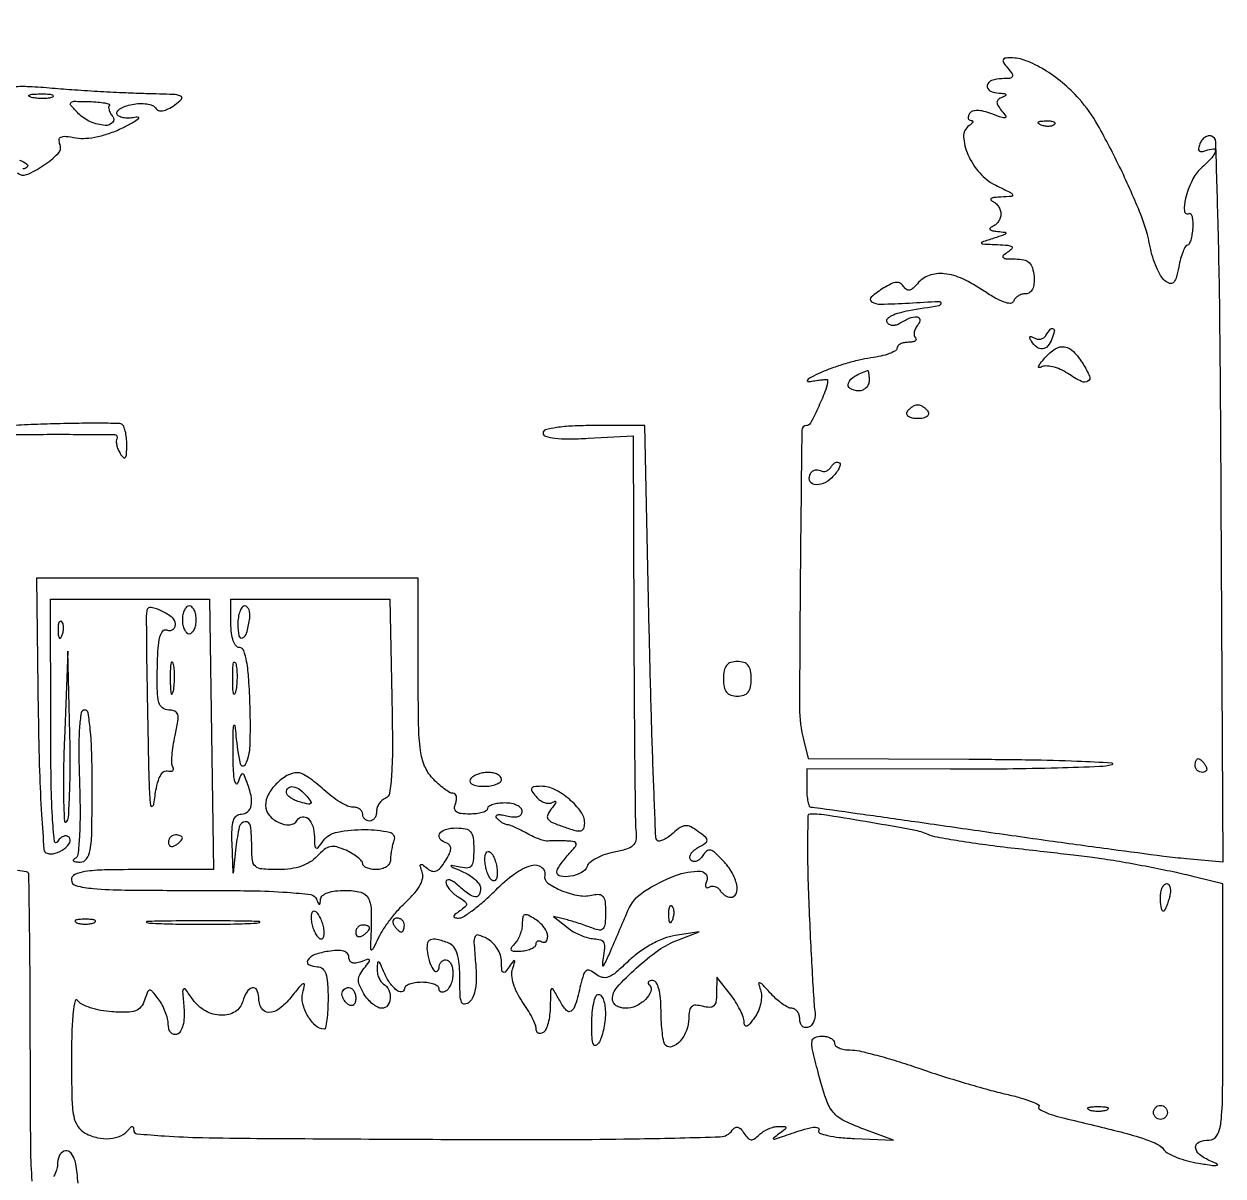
# Model space of a CAD drawing. Extents: x 0 to 448, y 25 to 639.
# Drawn here: x 275.2 to 448, y 472.8 to 638.9 of the extents above; entities that cross this region are included whole.
import ezdxf

# ---------------------------------------------------------------- set-up
doc = ezdxf.new("R2010")
doc.units = 0

msp = doc.modelspace()

# ---------------------------------------------------------------- linework, layer by layer
for points in [[(266.998996, 630.01595, 0.000137), (206.552977, 630.006708, 0.000161)], [(274.240403, 617.426264, 0.304165), (275.538455, 617.170086, 0.048055), (277.950749, 618.462145, 0.047932), (280.077555, 620.194568, 0.297828), (280.360098, 621.503984, -0.097082), (280.23857, 622.200054, -0.29441), (280.495167, 622.580526, -0.127737), (281.195687, 622.686906, -0.018289), (282.644508, 622.482788, 0.061444), (284.093351, 622.404756, 0.036465), (285.807846, 622.649557, 0.033379), (287.652869, 623.183012, 0.029097), (289.5, 623.977867, 0.009409), (290.91942, 624.722908, 0.043609), (291.688784, 625.237305, 0.551214), (291.668527, 625.415399, 0.174435), (291.334157, 625.450501, -0.043519), (290.463143, 625.315456, -0.052525), (289.636358, 625.346987, -0.06115), (288.970603, 625.527818, -0.158778), (288.595812, 625.844973, -0.284224), (288.595917, 626.238909, -0.107008), (288.995122, 626.652818, -0.065356), (289.751202, 627.02718, -0.035099), (290.759107, 627.294282, -0.03834), (291.853546, 627.417642, -0.046999), (292.880356, 627.357679, -0.053995), (293.70026, 627.139439, -0.163738), (294.138624, 626.775702, 0.167747), (294.559828, 626.431718, 0.12844), (295.155689, 626.373772, 0.080721), (295.936873, 626.63233, 0.032583), (296.899614, 627.217134, 0.054318), (297.858511, 628.057376, 0.527109), (297.756571, 628.49776, 0.084333), (296.670124, 628.723491, 0.003631), (292.758442, 628.83824, -0.005701), (289.842174, 628.935872, -0.002971), (286.20873, 629.120642, -0.002953), (282.481411, 629.354488, -0.004506), (279.25, 629.605664, 0.008851), (275.919482, 629.83544, 0.029612), (273.731155, 629.817875, 0.045965)], [(274.50432, 619.251175, -0.093631), (275.600051, 618.696846, -0.456982), (275.625936, 618.25435, -0.195417), (275, 618, 0.041618)], [(265.131676, 579.373957, -0.00005), (248.898007, 579.27537, -0.000577)], [(271.01529, 579.67034, -0.003667), (279.567329, 579.738426, -0.00269), (288.242026, 579.697198, -0.583983), (288.566682, 579.107893, 0.143218), (288.464091, 578.735867, 0.051403), (288.529533, 578.184528, 0.045788), (288.731253, 577.559901, 0.040063), (289.05067, 576.952254, 0.051011), (289.496107, 576.385351, 0.460926), (289.772654, 576.402221, 0.148869), (289.944723, 576.87288, 0.01231), (289.984687, 578.190983, 0.0261), (289.935688, 579.244042, 0.035386), (289.775189, 580.182263, 0.038207), (289.539356, 580.902232, 0.199341), (289.25, 581.190983, 0.094754), (288.681176, 581.307406, 0.002202), (285.929688, 581.330893, 0.004813), (282.694738, 581.31312, 0.003236), (279, 581.233333, 0.00588), (275.251997, 581.083998, 0.007821), (271.85, 580.854954, 0.00577)], [(276.370947, 472.0793, -0.021299), (276.143732, 476.745768, -0.000997), (276.079519, 492.532114, 0.001043), (276.041548, 501.663452, 0.001713), (275.966834, 509.390689, 0.00016), (275.874132, 516.301641, 0.208609), (275.765118, 516.542478, 0.140283), (275.538494, 516.653541, 0.00277), (274.256003, 516.875528, 0.00639)], [(282.95556, 471.788245, 0.014376), (282.822344, 473.269468, 0.014503), (282.62862, 474.573783, 0.047525), (282.395215, 475.412469, 0.133895), (281.749635, 476.293053, 0.274658), (280.931576, 476.404898, 0.202916), (280.242215, 475.694232, 0.092711), (280, 474.39917, -0.092053), (279.867662, 473.686451, -0.032705), (279.431418, 472.741643, -0.031135)]]:
    msp.add_lwpolyline(points, format="xyb")
for points in [[(417, 632.5, -0.027702), (417.605635, 631.682027, -0.285199), (417.61621, 631.280049, -0.243483), (417.250092, 631.04858, -0.02153), (416.122445, 631, 0.087365), (414.663578, 630.743132, 0.267348), (414.040589, 630.003113, 0.337194), (414.42402, 629.254172, 0.100865), (415.75, 628.921053, -0.01769), (416.464379, 628.86345, -0.202836), (416.704516, 628.727205, -0.449589), (416.670723, 628.552012, -0.038431), (416.208262, 628.323807, 0.068326), (415.632744, 627.995802, 0.219583), (415.432551, 627.615028, 0.155723), (415.563445, 627.117444, 0.031643), (416.107143, 626.370901, -0.022964), (416.686044, 625.604322, -0.505187), (416.607053, 625.37719, -0.160845), (416.175078, 625.385152, -0.006483), (414.684282, 625.929936, 0.029043), (413.534282, 626.2923, 0.059383), (412.5976, 626.413383, 0.084939), (411.902477, 626.301531, 0.17377), (411.476385, 625.961789, 0.062838), (411.307805, 625.592323, 0.130419), (411.294225, 625.278028, 0.187116), (411.432796, 625.069334, 0.150053), (411.690983, 624.984687, -0.158191), (411.898211, 624.913079, -0.330297), (411.943844, 624.758058, -0.123536), (411.781354, 624.519311, -0.032979), (411.415719, 624.234687, 0.262519), (410.620667, 622.637309, 0.092261), (411.240395, 620.056056, 0.07625), (412.944935, 617.407442, 0.097498), (415.245685, 615.649763, -0.003175), (417.379067, 614.581217, -0.17263), (417.684796, 614.258398, -0.516431), (417.55349, 614.037893, -0.009908), (416, 613.943823, 0.019465), (415.110279, 613.872861, 0.083435), (414.601562, 613.723821, 0.416129), (414.536918, 613.535492, 0.18436), (414.75, 613.337719, -0.08298), (415.227887, 613.045311, -0.064791), (415.632812, 612.58983, -0.064977), (415.906662, 612.047415, -0.084643), (416, 611.5, -0.084643), (415.906662, 610.952585, -0.064977), (415.632812, 610.41017, -0.064791), (415.227887, 609.954689, -0.08298), (414.75, 609.662281, 0.103067), (414.439397, 609.454792, 0.425318), (414.445025, 609.252618, 0.137696), (414.790183, 609.079448, 0.025572), (415.5, 608.979267, -0.010884), (416.5989, 608.856959, -0.517521), (416.687354, 608.688312, -0.194899), (416.443881, 608.47745, -0.004709), (415, 608, 0.002456), (413.283454, 607.440955, 0.467992), (413.223765, 607.289587, 0.262314), (413.413536, 607.171163, 0.001632), (415.5, 607.084367, -0.011414), (417.012304, 606.99179, -0.136328), (417.556222, 606.790186, -0.455642), (417.584001, 606.481627, -0.058009), (417, 606, 0.033358), (416.328039, 605.499251, 0.44432), (416.320506, 605.224781, 0.179706), (416.720692, 605.052568, 0.011179), (418.031892, 605.015313, -0.048579), (419.295917, 604.884489, -0.136507), (420.081068, 604.484126, -0.137573), (420.54308, 603.738083, -0.049659), (420.770691, 602.5, -0.04245), (420.768287, 601.443616, -0.090225), (420.553293, 600.657889, -0.130713), (420.143176, 600.177846, -0.152117), (419.572132, 600, 0.073369), (419.007114, 599.916642, 0.066848), (418.470464, 599.672827, 0.070378), (418.042454, 599.311975, 0.102368), (417.795407, 598.88622, -0.337485), (417.383272, 598.605423, -0.072231), (416.477534, 598.786288, -0.044624), (415.185115, 599.379792, -0.01914), (413.572526, 600.38622, 0.039837), (410.49651, 602.13357, 0.081799), (407.836154, 602.880551, 0.11276), (405.651493, 602.630255, 0.13568), (403.960716, 601.452666, -0.036869), (403.327688, 600.795153, -0.132866), (402.81262, 600.535792, -0.204384), (402.370652, 600.625806, -0.103641), (401.97229, 601.044836, 0.120678), (401.517527, 601.492049, 0.152364), (400.946529, 601.628417, 0.094546), (400.18734, 601.429299, 0.028312), (399.134019, 600.851623, 0.0359), (397.31334, 599.524095, 0.512944), (397.367133, 598.843609, 0.142805), (398.658772, 598.499563, 0.008441), (402.75, 598.664333, -0.002259), (407.065121, 598.891588, -0.435648), (407.347255, 598.616029, -0.357058), (407.054586, 598.27582, -0.002153), (402.72221, 597.531367, 0.026097), (401.315719, 597.219728, 0.04888), (400.229482, 596.801021, 0.075955), (399.593283, 596.349503, 0.352482), (399.541308, 595.933162, 0.122101), (399.859856, 595.621656, 0.101318), (400.309751, 595.467919, 0.091781), (400.822951, 595.496546, 0.080147), (401.319098, 595.705568, -0.040658), (402.786795, 596.464834, -0.111123), (403.930508, 596.666811, -0.390233), (404.306185, 596.28716, -0.184229), (404.064483, 595.577698, 0.054089), (403.712762, 595.046265, 0.069255), (403.518232, 594.493326, 0.084614), (403.50299, 594.004533, 0.163367), (403.675343, 593.657991, -0.207794), (403.772948, 593.410492, -0.244364), (403.650465, 593.193285, -0.107049), (403.262653, 593.045215, -0.037878), (402.666667, 593, 0.050127), (402.028903, 592.935901, 0.070106), (401.489583, 592.744928, 0.090247), (401.12676, 592.463158, 0.184677), (401, 592.131669, -0.276371), (400.779916, 591.763913, -0.034777), (399.898438, 591.367401, -0.032877), (398.686923, 591.009225, -0.021375), (397.25, 590.749262, 0.023794), (395.560599, 590.435177, 0.013977), (393.573438, 589.907939, 0.013963), (391.611916, 589.268296, 0.023068), (390, 588.607079, 0.009917), (388.673991, 587.957963, 0.073777), (388.105179, 587.549859, 0.638157), (388.16721, 587.371587, 0.070904), (388.75, 587.395867, -0.01038), (389.612838, 587.537281, -0.017706), (390.339063, 587.614758, -0.012232), (390.912317, 587.641383, -0.420657), (391, 587.555604, -0.091545), (390.747957, 586.190536, -0.016024), (389.732336, 583.769539, -0.009884), (388.565445, 581.347834, -0.282691), (387.999391, 581, 0.410797), (387.2953, 580.304084, 0.00057), (387.07782, 559.668481, 0.002086), (386.977123, 540.405531, 0.061819), (387.57237, 535.567678), (388.216816, 533), (411.358408, 532.914047, -0.002905), (420.066853, 532.831112, -0.005764), (426.967782, 532.645701, -0.004947), (431.969142, 532.404024, -0.845653), (432, 532.121228, -0.05912), (430.23986, 531.84178, -0.002698), (424.139459, 531.634582, -0.004469), (416.88187, 531.492198, -0.003185), (408.75135, 531.457181), (388.002701, 531.5), (388.00135, 528.75, 0.021101), (388.045332, 527.695987, 0.033976), (388.181225, 526.807812, 0.037387), (388.37656, 526.163801, 0.309765), (388.615586, 526, -0.03478), (389.103014, 525.966054, -0.000083), (396.139827, 524.97995, -0.000541), (404.069002, 523.858718, -0.000336), (413.365586, 522.52749, 0.001105), (422.992017, 521.164118, 0.001371), (431.955313, 519.939895, 0.001117), (439.487564, 518.949278, 0.01032), (442.758884, 518.594947), (448.017769, 518.134915), (447.758884, 570.234258, 0.00114), (447.580143, 594.891037, 0.004218), (447.300599, 610.450092, 0.00132), (446.967655, 621.911354, 0.314128), (446.373207, 622.709065, 0.131138), (445.89945, 622.737931, 0.095584), (445.409303, 622.536156, 0.083997), (444.977455, 622.134887, 0.072144), (444.674135, 621.593192, 0.047489), (444.495772, 620.952461, 0.236711), (444.598757, 620.60516, 0.249332), (444.932283, 620.491306, 0.051713), (445.550928, 620.657916, -0.077069), (446.622591, 620.889218, -0.514473), (446.910889, 620.532135, -0.121352), (446.394362, 619.614365, -0.016658), (444.827054, 618.053503, 0.093898), (443.548675, 616.313096, 0.047026), (442.603221, 613.741357, 0.086422), (442.445219, 611.906449, 0.558654), (443.114158, 611.570553, -0.386482), (443.358013, 611.525165, -0.100191), (443.547537, 611.132279, -0.052241), (443.651528, 610.421904, -0.024654), (443.643801, 609.494089, -0.023559), (443.543387, 608.538862, -0.036827), (443.358648, 607.733429, -0.041822), (443.12606, 607.155609, -0.283063), (442.875, 607.000706, 0.2777), (442.597264, 606.833134, 0.02641), (442.250129, 606.082882, 0.027742), (441.910068, 605.07391, 0.018056), (441.625438, 603.877192, -0.017446), (441.242694, 602.259196, -0.133862), (440.849702, 601.593537, -0.290671), (440.338041, 601.486838, -0.083332), (439.605045, 601.91282, -0.089542), (439.020521, 602.607546, -0.028694), (438.415174, 603.818729, -0.027586), (437.883215, 605.271719, -0.027595), (437.514523, 606.774279, 0.049427), (436.151578, 611.43984, 0.016302), (433.264173, 617.982805, 0.016112), (429.975302, 624.293728, 0.053629), (427.263098, 628.09449, 0.036767), (424.86673, 630.419795, 0.039053), (422.201159, 632.317876, 0.042532), (419.600408, 633.592531, 0.092939), (417.427215, 634, 0.033398), (416.583147, 633.943556, 0.298355), (416.31545, 633.711858, 0.225017), (416.38205, 633.312381, 0.021219)], [(279.269032, 628.344063, -0.06278), (278.671085, 628.185595, -0.030339), (277.880008, 628.127736, -0.029507), (277.036634, 628.167106, -0.037336), (276.269032, 628.307009, -0.087174), (275.883358, 628.48334, -0.597527), (275.900903, 628.643467, -0.080377), (276.431793, 628.764444, -0.012823), (277.5, 628.805051, -0.014395), (278.580113, 628.787295, -0.052471), (279.257153, 628.684921, -0.333666), (279.386009, 628.52287, -0.31318)], [(287.478023, 627.14469, 0.19859), (287.370427, 626.885385, 0.07353), (287.4289, 626.486509, 0.058282), (287.631615, 626.018548, 0.041901), (287.957696, 625.550973, -0.380591), (287.926973, 624.663459, -0.226534), (286.86765, 624.260708, -0.081961), (284.75809, 624.78991, -0.094292), (283.044069, 625.955931, -0.013007), (281.913974, 627.146403, -0.379924), (281.911183, 627.533304, -0.217399), (282.362803, 627.736998, -0.005978), (284.571212, 627.700816, -0.013233), (285.831768, 627.631666, -0.026949), (286.814174, 627.498079, -0.038285), (287.436533, 627.328803, -0.550887)], [(423.729167, 624.395833, -0.126455), (423.402231, 624.202593, -0.060344), (422.916927, 624.123424, -0.05415), (422.359369, 624.160852, -0.051402), (421.8125, 624.316886, -0.054073), (421.395823, 624.538436, -0.470617), (421.37858, 624.720685, -0.168741), (421.670344, 624.862007, -0.018894), (422.416667, 624.921053, -0.028489), (423.112848, 624.910055, -0.077125), (423.592839, 624.799335, -0.208169), (423.77538, 624.614691, -0.296942)], [(423.361626, 593.5, -0.081757), (422.760952, 592.473774, -0.192782), (421.995045, 592.058141, -0.199073), (421.172482, 592.291737, -0.087098), (420.404508, 593.154508, -0.029587), (420.165026, 593.598755, -0.279645), (420.187815, 593.804896, -0.343373), (420.367361, 593.851473, -0.036486), (420.776393, 593.638197, 0.092519), (421.238531, 593.459449, 0.096172), (421.727473, 593.462971, 0.09932), (422.167152, 593.647286, 0.105964), (422.489919, 593.983688, -0.032568), (423.127318, 594.879002, -0.363209), (423.526633, 594.955885, -0.338467), (423.696238, 594.567245, -0.031303)], [(427.8408, 589.883311, -0.036449), (428.774036, 588.114044, -0.372441), (428.547286, 587.382413, -0.264089), (427.62332, 587.344676, -0.026124), (425.63074, 588.506293, 0.039989), (424.552902, 589.095263, 0.04698), (423.450708, 589.468212, 0.053295), (422.474159, 589.591808, 0.138211), (421.793976, 589.414301, -0.161435), (421.507283, 589.35324, -0.49805), (421.421768, 589.497084, -0.06861), (421.70743, 589.990482, -0.014426), (422.343956, 590.760667, -0.067338), (423.83446, 592.05954, -0.187297), (425.168823, 592.346781, -0.165014), (426.463836, 591.663741, -0.05007)], [(397, 587.5, -0.099038), (396.885486, 586.927543, -0.097945), (396.559375, 586.440625, -0.097945), (396.072457, 586.114514, -0.099038), (395.5, 586, -0.132959), (394.275781, 586.331401, -0.378233), (394.020668, 587.104186, -0.162246), (394.91818, 588.115121, -0.054352), (396.75, 588.921053, -0.41847), (396.84757, 588.869414, -0.029314), (396.926562, 588.536184, -0.027836), (396.982098, 588.069675, -0.015709)], [(405.5, 583, -0.210115), (405.553029, 582.621971, -0.178861), (405.314314, 582.29375, -0.100989), (404.768372, 582.071437, -0.046386), (404, 582, -0.046386), (403.231628, 582.071437, -0.100989), (402.685686, 582.29375, -0.178861), (402.446971, 582.621971, -0.210115), (402.5, 583, -0.057296), (402.80183, 583.382513, -0.050113), (403.195564, 583.70625, -0.052849), (403.617099, 583.926995, -0.094481), (404, 584, -0.094481), (404.382901, 583.926995, -0.052849), (404.804436, 583.70625, -0.050113), (405.19817, 583.382513, -0.057296)], [(350, 579.914673, 0.335478), (350.346413, 579.456482, 0.040331), (351.670487, 579.194333, 0.030133), (353.686727, 579.084154, 0.011468), (356.502098, 579.164673), (363.004196, 579.5), (363.085431, 552, 0.000804), (363.134228, 541.30469, 0.001195), (363.214402, 531.94035, 0.000511), (363.310322, 523.930763, 0.024704), (363.410405, 522.328849, -0.077353), (363.362693, 521.209651, -0.162406), (362.935844, 520.462421, -0.110403), (362.008288, 519.943739, -0.026134), (360.274515, 519.523677, 0.035284), (358.940298, 519.174477, 0.039922), (357.724788, 518.651481, 0.043777), (356.784915, 518.044233, 0.136658), (356.340455, 517.444827, -0.185633), (355.543311, 516.560324, -0.073593), (353.966389, 516.031981, -0.090847), (352.524416, 516.038941, -0.36072), (352, 516.671259, -0.127166), (352.094591, 517.037166, -0.019706), (352.486153, 517.682529, -0.02089), (353.021315, 518.421886, -0.016815), (353.654988, 519.171259, 0.009839), (354.654627, 520.320515, 0.208939), (354.778559, 520.744691, 0.336054), (354.526884, 521.001096, 0.02106), (353.404988, 521.118421, 0.008423), (352.617681, 521.154062, 0.008351), (351.827378, 521.163303, 0.008242), (351.136127, 521.148444, 0.031857), (350.70949, 521.104918, -0.108672), (350.269967, 521.127412, -0.020674), (349.502154, 521.372491, -0.02118), (348.613367, 521.740604, -0.018071), (347.70949, 522.201061, 0.010604), (346.814674, 522.67386, 0.01274), (345.953204, 523.078793, 0.011465), (345.215557, 523.382863, 0.078903), (344.833333, 523.464565, -0.091785), (344.519448, 523.540101, -0.034329), (344.117708, 523.753276, -0.0326), (343.701406, 524.05152, -0.033939), (343.333333, 524.39765, -0.190989), (343.218554, 524.692855, -0.344266), (343.370904, 524.885265, -0.09653), (343.896256, 524.909183, -0.023621), (344.75, 524.74127, 0.039514), (345.690109, 524.587195, 0.091669), (346.398542, 524.657823, 0.147346), (346.833334, 524.939454, 0.177693), (347, 525.39362, 0.196668), (346.811438, 525.854468, 0.086325), (346.265625, 526.245626, 0.066238), (345.456878, 526.511223, 0.04629), (344.5, 526.6, 0.030335), (343.542224, 526.541839, 0.047135), (342.734375, 526.365, 0.059924), (342.17245, 526.107692, 0.261124), (342, 525.8, -0.267353), (341.822634, 525.492003, -0.057082), (341.234197, 525.235, -0.045411), (340.391841, 525.058111, -0.029065), (339.393011, 525, -0.029975), (338.173093, 525.073201, -0.129766), (337.504537, 525.338646, -0.223804), (337.252407, 525.806374, -0.105503), (337.361626, 526.5, 0.053447), (337.514215, 527.074486, 0.096452), (337.495059, 527.559375, 0.144873), (337.313225, 527.877295, 0.193231), (337.00757, 528, -0.134278), (336.523477, 528.132393, -0.025346), (335.752055, 528.64289, -0.025453), (334.887757, 529.350686, -0.020929), (334.038955, 530.188561, -0.090703), (332.92532, 531.92938, -0.064441), (332.329396, 534.174041, -0.028889), (332.059788, 537.859054, -0.003818), (332, 545.688561), (332, 559), (304.47886, 559), (276.95772, 559), (277.22886, 539.332571, 0.003952), (277.405491, 531.189885, 0.008483), (277.697785, 524.916301, 0.003548), (278.051663, 519.913478, 0.305704), (278.5, 519.348827, 0.152087), (279.677625, 519.343532, 0.083816), (280.976925, 519.99474, 0.109362), (281.77515, 520.902849, 0.333785), (281.666667, 521.666667, 0.169686), (281.297727, 521.844534, 0.125728), (280.845752, 521.782184, 0.094362), (280.374268, 521.476377, 0.060905), (279.96094, 520.97104, -0.713401), (279.547008, 521.069028, -0.010681), (279.269115, 524.640171, -0.010286), (279.077217, 530.009203, -0.003579), (279.015313, 537.75), (279, 556), (290.459033, 556), (301.918065, 556), (302.209033, 536.498931), (302.5, 516.997862), (292.25, 516.998931, 0.004996), (286.754695, 516.944597, 0.031343), (283.958155, 516.713236, 0.074408), (282.486, 516.267907, 0.289858), (282, 515.5, 0.345893), (282.642248, 514.682685, 0.038228), (285.152778, 514.271531, 0.018908), (289.761498, 514.049675, 0.002572), (299.416667, 514, -0.003452), (307.925929, 513.941246, -0.013958), (313.110161, 513.724817, -0.014676), (316.513437, 513.386832, -0.271096), (317.337719, 512.75, 0.009076), (317.617987, 512.090194, 0.295955), (317.757018, 512, 0.382689), (317.864758, 512.096611, 0.011437), (317.921053, 512.75, -0.219781), (318.194842, 513.256262, -0.076734), (318.944005, 513.655075, -0.054598), (320.073303, 513.91584, -0.029469), (321.5, 514, -0.061718), (323.726674, 513.724098, -0.221575), (324.809891, 512.84336, -0.112929), (325.23631, 510.998272, -0.011625), (325.141691, 506.5, 0.021294), (325.140074, 505.547545, 0.564754), (325.322751, 505.447341, 0.147164), (325.619392, 505.764438, 0.006202), (326.293731, 507.169572, -0.037166), (326.969361, 508.379306, -0.017965), (327.99986, 509.824097, -0.017705), (329.187029, 511.259877, -0.024275), (330.359632, 512.457492, 0.030496), (331.517686, 513.670044, 0.054858), (332.284075, 514.810141, 0.072042), (332.642764, 515.829351, 0.141168), (332.569546, 516.679363, -0.01499), (332.286987, 517.487306, -0.321442), (332.361195, 517.714607, -0.3272), (332.59812, 517.714788, -0.015264), (333.268312, 517.192284, 0.087655), (333.969679, 516.792697, 0.182832), (334.589108, 516.804264, 0.125661), (335.206444, 517.254706, 0.033058), (335.927444, 518.255427, 0.025285), (336.5004, 519.285316, 0.093993), (336.697336, 519.997739, 0.180599), (336.561924, 520.47751, 0.155386), (336.13624, 520.78792, -0.122056), (335.164187, 521.40368, -0.341322), (335.084618, 522.155957, -0.191177), (335.94056, 522.793952, -0.065779), (337.5, 523, -0.048045), (338.830406, 522.871865, -0.175501), (339.546244, 522.443261, -0.143291), (339.90478, 521.593329, -0.028645), (340, 519.932612, -0.021619), (339.926135, 518.225089, -0.161103), (339.609793, 517.489055, -0.226661), (338.980329, 517.223202, -0.046296), (337.75, 517.394942, 0.00881), (336.788226, 517.603561, 0.699294), (336.731178, 517.509731, 0.121526), (336.99345, 517.308399, 0.003773), (338.25, 516.769288, -0.037624), (339.302417, 516.230778, -0.045555), (340.192187, 515.569388, -0.051847), (340.809069, 514.889613, -0.159669), (341, 514.306958, -0.11235), (340.789208, 513.380692, -0.318284), (340.240688, 513.076042, -0.133485), (339.300094, 513.445968, -0.023868), (337.828741, 514.654988, 0.031677), (337.125686, 515.214543, 0.079393), (336.537193, 515.499141, 0.187819), (336.166154, 515.469649, 0.287599), (336, 515.204678, 0.122665), (336.123869, 514.707365, 0.049544), (336.514063, 514.121089, 0.045104), (337.080472, 513.54437, 0.042953), (337.75, 513.067986, -0.022643), (338.694718, 512.451945, -0.20933), (338.937952, 512.041506, -0.249244), (338.780098, 511.629961, -0.031667), (338, 511.033609, 0.015345), (337.289123, 510.526038, 0.190535), (337.120774, 510.247397, 0.412635), (337.247067, 510.068904, 0.04022), (337.828419, 510.015313, 0.147533), (338.563873, 510.227932, 0.018251), (339.946023, 511.195752, 0.020275), (341.537191, 512.503447, 0.015484), (343.171844, 514.055332, -0.040192), (345.873362, 516.377618, -0.085026), (348.33993, 517.59989, -0.22935), (349.770218, 517.368372, -0.300736), (350.242678, 516.168643, 0.300928), (350.681127, 515.056425, 0.056671), (352.700421, 513.959945, 0.05417), (355.180432, 513.257537, 0.106283), (357.220323, 513.347365, -0.085747), (358.101984, 513.422222, -0.222235), (358.640962, 513.110944, -0.12926), (358.926631, 512.33463, -0.023881), (359, 510.799392, -0.020037), (358.936303, 509.210573, -0.143924), (358.664584, 508.501668, -0.262098), (358.146766, 508.278928, -0.071144), (357.25, 508.506465, 0.011792), (356.43594, 508.819357, 0.006488), (355.426563, 509.165536, 0.006465), (354.392929, 509.490365, 0.010292), (353.5, 509.738427), (351.5, 510.249947), (353.5, 508.656777, 0.038225), (354.40212, 508.044567, 0.030315), (355.458407, 507.522258, 0.031197), (356.503164, 507.157113, 0.064275), (357.358408, 507.031803, -0.074938), (358.263183, 506.879557, -0.207881), (358.735252, 506.46029, -0.134251), (358.867606, 505.678649, -0.026042), (358.649873, 504.25, 0.054419), (358.553041, 503.229272, 0.77773), (358.758536, 503.180153, 0.01902), (359.600243, 504.943474, 0.000869), (362.235558, 511.080789, -0.14794), (364.53711, 513.826649, -0.0542), (369.098542, 516.150334, -0.096618), (372.678197, 516.765631, -0.518957), (373.598005, 515.394802, 0.038467), (373.436994, 514.85428, 0.142728), (373.461931, 514.503284, 0.31679), (373.64412, 514.377905, 0.136527), (373.942356, 514.464374, -0.109749), (374.341291, 514.60323, -0.099868), (374.776225, 514.567159, -0.095102), (375.180273, 514.361176, -0.089269), (375.489919, 514.016312, 0.059916), (375.799981, 513.627559, 0.050815), (376.209939, 513.298542, 0.053152), (376.65272, 513.074427, 0.090837), (377.059017, 513, 0.311662), (377.819563, 513.525068, 0.143078), (377.918237, 514.786148, 0.080782), (377.238638, 516.552151, 0.05542), (375.955244, 518.278414, 0.017997), (374.810035, 519.422211, 0.126563), (374.122918, 519.794916, 0.241179), (373.571047, 519.666802, 0.079114), (373.009617, 519.015561, -0.063669), (372.605946, 518.517132, -0.098096), (372.139539, 518.21994, -0.128583), (371.687162, 518.167231, -0.162823), (371.312703, 518.353963, -0.201377), (371.155783, 518.73794, -0.126117), (371.28261, 519.213953, -0.086401), (371.692722, 519.717311, -0.051181), (372.328104, 520.16374, 0.017741), (373.427865, 520.831495, 0.253527), (373.637617, 521.221873, 0.223257), (373.437693, 521.643409, 0.013933), (372.319774, 522.512406, 0.039559), (371.279764, 523.155527, 0.136932), (370.511643, 523.313294, 0.131533), (369.754604, 523.053007, 0.035327), (368.743869, 522.263132, -0.02955), (368.033062, 521.694313, -0.04505), (367.34995, 521.29794, -0.055603), (366.785027, 521.107819, -0.25506), (366.464667, 521.201999, -0.188575), (366.244814, 521.704225, -0.0004), (365.909831, 530.277424, -0.002623), (365.590056, 539.962309, -0.001616), (365.310388, 551.362535), (364.67918, 581), (357.33959, 581, 0.010893), (354.238603, 580.932436, 0.025816), (351.94064, 580.713032, 0.029086), (350.359969, 580.384435, 0.339086)], [(391.626718, 573.483861, -0.098802), (390.37488, 572.648525, -0.14723), (389.07375, 572.519149, -0.279236), (388.422798, 573.110967, -0.213644), (388.552786, 574.08541, -0.089797), (388.841764, 574.406578, -0.095284), (389.219387, 574.597922, -0.099786), (389.626335, 574.630583, -0.109117), (390, 574.5, 0.124845), (390.380195, 574.380235, 0.100781), (390.805236, 574.44192, 0.090373), (391.210386, 574.676731, 0.078084), (391.531037, 575.050219, -0.055192), (391.825378, 575.426475, -0.088613), (392.156114, 575.662547, -0.123378), (392.468483, 575.725097, -0.186497), (392.719183, 575.61415, -0.260174), (392.80736, 575.303222, -0.060355), (392.612323, 574.774327, -0.0474), (392.206316, 574.13892, -0.030531)], [(298, 553, 0.048028), (298.073693, 552.234582, 0.068025), (298.29375, 551.5875, 0.088204), (298.618118, 551.151477, 0.191087), (299, 551, 0.191087), (299.381882, 551.151477, 0.088204), (299.70625, 551.5875, 0.068025), (299.926307, 552.234582, 0.048028), (300, 553, 0.048028), (299.926307, 553.765418, 0.068025), (299.70625, 554.4125, 0.088204), (299.381882, 554.848523, 0.191087), (299, 555, 0.191087), (298.618118, 554.848523, 0.088204), (298.29375, 554.4125, 0.068025), (298.073693, 553.765418, 0.048028)], [(328.197288, 541.870845, -0.004215), (328.2875, 534.927257, -0.017332), (328.160912, 530.722923, -0.021627), (327.86912, 528.031879, -0.269884), (327.25, 527.263856, 0.087919), (326.77214, 526.977079, 0.066565), (326.367188, 526.517189, 0.065845), (326.093459, 525.961251, 0.081687), (326, 525.393011, -0.070083), (325.925009, 524.860624, -0.085896), (325.70625, 524.409197, -0.100138), (325.381338, 524.107379, -0.138107), (325, 524, -0.099038), (324.618362, 524.076342, -0.097945), (324.29375, 524.29375, -0.097945), (324.076342, 524.618362, -0.099038), (324, 525, 0.143373), (323.888357, 525.381342, 0.099563), (323.57451, 525.70625, 0.084086), (323.1052, 525.925167, 0.067272), (322.551522, 526, -0.108444), (321.81803, 526.160979, -0.027638), (320.736131, 526.734375, -0.026849), (319.544574, 527.543105, -0.024361), (318.405499, 528.5, 0.019348), (317.291773, 529.4548, 0.023547), (316.176065, 530.256283, 0.023045), (315.193327, 530.831791, 0.128829), (314.603977, 530.968197, 0.122753), (313.068359, 530.538099, 0.070015), (311.533886, 529.35413, 0.070104), (310.387826, 527.794908, 0.124098), (310, 526.256389, 0.175027), (310.507359, 524.851417, 0.110064), (311.903119, 523.771598, 0.1253), (313.490157, 523.466521, 0.244143), (314.568102, 524.110192, -0.216403), (315.309848, 524.607895, -0.239699), (316.127458, 524.349805, -0.126269), (316.790651, 523.251672, -0.069507), (317.031803, 521.690983, 0.009863), (317.076785, 520.377748, 0.292702), (317.262492, 520.119515, 0.324123), (317.556303, 520.194237, 0.011192), (318.335989, 521.173338, -0.187142), (320.357169, 522.414417, -0.045325), (324.334696, 522.773702, -0.053792), (327.842551, 522.393427, -0.458109), (328.50582, 521.168213, 0.028245), (328.311901, 520.555464, 0.017033), (328.148585, 519.811038, 0.017037), (328.036421, 519.057837, 0.028447), (328, 518.418213, -0.139749), (327.845831, 517.877394, -0.099977), (327.4125, 517.4166, -0.085333), (326.764409, 517.106283, -0.069187), (326, 517, -0.040072), (325.234204, 517.061472, -0.059372), (324.5875, 517.246599, -0.078085), (324.147651, 517.518251, -0.218815), (324, 517.839485, 0.186955), (323.847215, 518.233818, 0.038477), (323.293825, 518.754126, 0.035598), (322.51646, 519.29342, 0.026963), (321.596001, 519.774305, 0.038807), (320.268187, 520.258922, 0.118484), (319.31612, 520.293697, 0.11962), (318.457581, 519.892166, 0.039935), (317.441013, 518.93482, -0.070099), (316.436828, 518.097105, -0.05566), (315.160086, 517.489649, -0.049031), (313.623672, 517.121956, -0.034243), (311.845012, 517, -0.017399), (309.446351, 517.083495, -0.168794), (308.524644, 517.477568, -0.187788), (308.09717, 518.338024, -0.022461), (308, 520.5, 0.032932), (307.814962, 523.306384, 0.407766), (307.049977, 523.905937, 0.319752), (306.208447, 523.154998, 0.02977), (305.728468, 520.25), (305.336206, 516.5), (305.168103, 520.75, -0.017), (305.156612, 522.825615, -0.068917), (305.365144, 524.069684, -0.140116), (305.808737, 524.743641, -0.179456), (306.5, 525, 0.181597), (307.425677, 525.347666, 0.170258), (307.924453, 526.229077, 0.098113), (307.898563, 527.673268, 0.038239), (307.325134, 529.595098, 0.01155), (306.890335, 530.654345, 0.331797), (306.649071, 530.79167, 0.274325), (306.409484, 530.606202, 0.009014), (305.967555, 529.426885, -0.615127), (305.717695, 529.394892, -0.113688), (305.493333, 529.975398, -0.027092), (305.347393, 531.625142, -0.009556), (305.311885, 534, -0.002492), (305.337935, 536.848942, -0.0421), (305.43013, 537.784043, -0.852925), (305.553631, 537.781077, -0.010839), (305.726961, 536.25, 0.030529), (306.338024, 532.263206, 0.714461), (307.110233, 532.172491, 0.104615), (307.760813, 534.84799, 0.015154), (307.759439, 540.489943, 0.008297), (307.5738, 544.424777, 0.02801), (307.266373, 546.979877, 0.041567), (306.846557, 548.56544, 0.315051), (306.25, 548.989943, -0.22473), (305.738705, 549.237027, -0.0843), (305.340004, 549.949276, -0.057058), (305.082307, 551.059249, -0.028541), (305, 552.5), (305, 556), (316.447288, 556), (327.894576, 556)], [(306, 552.333333, 0.045054), (306.148737, 550.686032, 0.477014), (306.663849, 550.404277, 0.231082), (307.267903, 551.083425, 0.030337), (307.686162, 553.02577, 0.047678), (307.728654, 553.781624, 0.07469), (307.60704, 554.42007, 0.10419), (307.348815, 554.846046, 0.207452), (306.993725, 555, 0.237674), (306.61273, 554.808052, 0.070294), (306.291907, 554.216667, 0.05379), (306.072511, 553.354672, 0.035453)], [(292.9, 554.40638, 0.060559), (292.801393, 553.590739, 0.001886), (292.816334, 550.217526, 0.00223), (292.882218, 545.014198, 0.000394), (293.057104, 535.25, 0.002924), (293.201103, 529.384082, 0.016614), (293.399598, 526.268039, 0.528054), (293.649285, 526.130894, 0.250919), (293.907104, 526.5, -0.01656), (294.247584, 528.735501, -0.050339), (294.679028, 530.208928, -0.091785), (295.202144, 531.027753, -0.261693), (295.82433, 531.225223, 0.052317), (296.29723, 531.177755, 0.150008), (296.608958, 531.274968, 0.250349), (296.720245, 531.488682, 0.136603), (296.635706, 531.780423, -0.137211), (296.482536, 532.311378, -0.019707), (296.518218, 533.451941, -0.021146), (296.674525, 534.82967, -0.016644), (296.956065, 536.3052, 0.01317), (297.364996, 538.37034, 0.103597), (297.328739, 539.34174, 0.238127), (296.91094, 539.826533, 0.0983), (296.037131, 540, -0.166555), (295.149147, 540.304236, -0.162291), (294.622835, 541.092239, -0.062344), (294.392672, 542.695807, -0.008981), (294.392442, 546.010796, -0.010663), (294.504144, 548.857539, -0.045062), (294.760085, 550.544054, -0.107898), (295.171681, 551.384003, -0.327626), (295.75, 551.542181, 0.102038), (296.226576, 551.463875, 0.143192), (296.632812, 551.600742, 0.141967), (296.903658, 551.936135, 0.099647), (297, 552.414753, 0.23249), (296.55658, 553.316839, 0.051263), (295.047645, 554.251616, 0.058535), (293.512329, 554.786534, 0.407505)], [(280.078947, 551.416667, 0.018894), (280.137993, 550.670344, 0.168741), (280.279315, 550.37858, 0.470617), (280.461564, 550.395823, 0.054073), (280.683114, 550.8125, 0.051402), (280.839148, 551.359369, 0.05415), (280.876576, 551.916927, 0.060344), (280.797407, 552.402231, 0.126455), (280.604167, 552.729167, 0.296942), (280.385309, 552.77538, 0.208169), (280.200665, 552.592839, 0.077125), (280.089945, 552.112848, 0.028489)], [(280.995452, 535.796338, 0.005555), (280.861124, 530.977892, 0.010225), (280.875598, 527.055511, 0.006185), (280.98745, 523.993231, 0.651476), (281.283179, 523.879517, 0.183234), (281.587682, 524.560256, 0.004797), (281.751779, 527.935789, 0.009501), (281.832179, 531.959371, 0.00628), (281.77863, 536.583179), (281.490903, 548.5)], [(296.252183, 544.5, 0.008901), (296.284834, 543.071102, 0.053901), (296.394187, 542.339362, 0.67161), (296.54341, 542.319562, 0.082665), (296.707261, 542.761659, 0.028254), (296.840609, 543.754739, 0.020511), (296.880728, 544.869594, 0.020826), (296.830983, 545.934218, 0.041951), (296.68708, 546.761659, 0.285845), (296.523779, 546.916221, 0.417468), (296.37161, 546.814362, 0.038992), (296.273069, 545.938425, 0.009782)], [(305.707261, 542.761659, -0.082665), (305.54341, 542.319562, -0.67161), (305.394187, 542.339362, -0.053901), (305.284834, 543.071102, -0.008901), (305.252183, 544.5, -0.009782), (305.273069, 545.938425, -0.038992), (305.37161, 546.814362, -0.417468), (305.523779, 546.916221, -0.285845), (305.68708, 546.761659, -0.041951), (305.830983, 545.934218, -0.020826), (305.880728, 544.869594, -0.020511), (305.840609, 543.754739, -0.028254)], [(376, 544.5, 0.044917), (376.106468, 543.317234, 0.124434), (376.45, 542.5625, 0.149477), (377.064742, 542.142566, 0.07578), (378, 542, 0.07578), (378.935258, 542.142566, 0.149477), (379.55, 542.5625, 0.124434), (379.893532, 543.317234, 0.044917), (380, 544.5, 0.044917), (379.893532, 545.682766, 0.124434), (379.55, 546.4375, 0.149477), (378.935258, 546.857434, 0.07578), (378, 547, 0.07578), (377.064742, 546.857434, 0.149477), (376.45, 546.4375, 0.124434), (376.106468, 545.682766, 0.044917)], [(283.169558, 529.503846, -0.007477), (283.251828, 525.108385, -0.015987), (283.156087, 521.715291, -0.012182), (282.9392, 519.155975, -0.272515), (282.511537, 518.582793, 0.123006), (282.28849, 518.415872, 0.439281), (282.311201, 518.259518, 0.115817), (282.632846, 518.135454, 0.023116), (283.25, 518.078947, 0.254098), (284.181708, 518.531985, 0.11593), (284.712022, 519.823142, 0.03595), (284.951251, 522.565307, 0.003788), (285, 529, 0.0065), (284.937002, 533.845506, 0.018238), (284.725182, 537.231635, 0.017441), (284.409463, 539.576744, 0.365622), (283.908021, 540, 0.369543), (283.413122, 539.576376, 0.021164), (283.170261, 537.427921, 0.019591), (283.070842, 534.228304, 0.006388)], [(445.5, 532, -0.082592), (445.656512, 531.6179, -0.161196), (445.6254, 531.29375, -0.182303), (445.413961, 531.078288, -0.108972), (445.059017, 531, -0.093332), (444.654762, 531.076123, -0.09642), (444.311086, 531.29375, -0.099167), (444.081062, 531.618444, -0.105053), (444, 532, -0.042167), (444.032345, 532.382849, -0.061769), (444.129539, 532.70625, -0.081139), (444.272352, 532.92554, -0.210953), (444.440983, 533, -0.151918), (444.65171, 532.934461, -0.038439), (444.933975, 532.70625, -0.035638), (445.231006, 532.382774, -0.029505)], [(339.5, 530, 0.253782), (339.478234, 529.615199, 0.1651), (339.794783, 529.287316, 0.083483), (340.479336, 529.068671, 0.035659), (341.440983, 529, 0.037227), (342.420991, 529.073066, 0.055981), (343.248289, 529.29375, 0.073461), (343.813779, 529.616918, 0.230178), (344, 530, 0.186414), (343.852535, 530.381787, 0.089706), (343.429836, 530.70625, 0.069539), (342.801778, 530.926216, 0.049547), (342.059017, 531, 0.046881), (341.270704, 530.925923, 0.046318), (340.50665, 530.70625, 0.050262), (339.876024, 530.383556, 0.111412)], [(315.934706, 527.578674, -0.020124), (316.516039, 526.817896, -0.363425), (316.49188, 526.534116, -0.253319), (316.165999, 526.435981, -0.01302), (315.057151, 526.695306, -0.037801), (314.269747, 526.966194, -0.049464), (313.604288, 527.334727, -0.058693), (313.144459, 527.739542, -0.18499), (313, 528.116631, -0.217518), (313.296339, 528.765587, -0.227657), (313.972249, 528.950024, -0.11701), (314.948943, 528.52057, -0.057778)], [(348.990862, 527.51101, 0.064573), (349.548234, 526.992695, 0.073097), (350.197515, 526.65944, 0.083608), (350.835718, 526.555502, 0.134387), (351.363307, 526.702969, -0.074865), (351.707399, 526.844521, -0.537035), (351.81638, 526.74404, -0.114991), (351.678807, 526.408109, -0.015766), (351.218001, 525.800939, 0.060704), (350.661053, 524.911543, 0.261635), (350.70527, 524.311759, 0.146015), (351.314918, 523.803005, 0.017507), (352.968001, 523.161, 0.014616), (354.628072, 522.636182, 0.112474), (355.437629, 522.593266, 0.258986), (355.85184, 522.926772, 0.096821), (356, 523.684724, 0.158965), (355.463627, 525.329175, 0.059437), (353.790007, 527.128148, 0.058565), (351.667895, 528.535996, 0.117728), (349.724546, 529, 0.02467), (348.696491, 528.949244, 0.259157), (348.362456, 528.717854, 0.267788), (348.388634, 528.318602, 0.025994)], [(388.317861, 511.75, 0.001642), (388.552692, 506.536761, 0.002235), (388.800963, 501.836303, 0.001474), (389.038662, 497.891756, 0.025387), (389.185557, 496.607629, -0.064735), (389.21232, 495.851249, -0.071975), (389.040445, 495.141609, -0.08173), (388.703766, 494.585538, -0.131789), (388.25, 494.274295, -0.12526), (387.774248, 494.231401, -0.146315), (387.367188, 494.42797, -0.126364), (387.09444, 494.845216, -0.082075), (387, 495.416667, 0.06983), (386.915073, 496.021801, 0.085738), (386.667268, 496.534896, 0.100095), (386.299239, 496.877949, 0.138568), (385.867295, 497, -0.1251), (385.299684, 497.144275, -0.030396), (384.473005, 497.660937, -0.029282), (383.569106, 498.388766, -0.025496), (382.711381, 499.25, 0.005795), (381.617682, 500.438302, 0.130252), (381.224712, 500.682595, 0.584693), (381.077372, 500.542267, 0.023863), (381.343879, 499.66875, -0.088379), (381.49, 498.804778, -0.050194), (381.374237, 497.747561, -0.047539), (381.032301, 496.659065, -0.052957), (380.499794, 495.696243, -0.017211), (379.804532, 494.772946, -0.119808), (379.3587, 494.432283, -0.407492), (379.091527, 494.53282, -0.105866), (378.977764, 495.027494, 0.085788), (378.8395, 495.761221, 0.026137), (378.387624, 496.801826, 0.025321), (377.75009, 497.934745, 0.025155), (377, 499), (375.044472, 501.5), (375.022236, 499.133369, -0.037807), (374.921895, 497.955347, -0.169346), (374.597159, 497.355315, -0.197509), (374.004915, 497.139646, -0.053804), (373, 497.289749, 0.05237), (372.000896, 497.441907, 0.194499), (371.411671, 497.234991, 0.173578), (371.091119, 496.655341, 0.040377), (371, 495.528825, -0.093468), (370.677095, 493.816549, -0.08562), (369.748363, 492.279801, -0.120997), (368.612517, 491.476537, -0.298444), (367.657991, 491.675343, -0.148454), (367.400358, 492.157607, -0.016206), (367.193285, 493.412965, -0.018705), (367.048047, 494.959036, -0.014066), (367, 496.666667, 0.021344), (366.923786, 498.451276, 0.044438), (366.682692, 499.821429, 0.063185), (366.314307, 500.719674, 0.270148), (365.833333, 501, 0.057388), (365.43152, 500.953729, 0.172529), (365.20266, 500.806715, 0.253554), (365.167715, 500.592176, 0.113033), (365.324657, 500.342009, -0.294884), (365.520745, 499.430458, -0.110256), (364.768766, 498.285822, -0.084054), (363.380908, 497.331835, -0.109053), (361.877555, 497, -0.067686), (361.159881, 497.097601, -0.084361), (360.551532, 497.383001, -0.099661), (360.14472, 497.806629, -0.142576), (360, 498.303833, -0.185401), (360.662379, 500.028773, -0.0257), (363.422111, 502.792554, -0.030162), (366.65952, 505.380868, -0.063371), (369.5, 506.887046), (372.5, 508.019628), (369.027485, 507.490311, 0.054881), (367.422404, 507.061747, 0.032401), (365.621655, 506.224201, 0.031252), (363.848367, 505.105978, 0.036187), (362.318461, 503.824046, -0.015367), (360.534077, 502.197858, -0.08224), (359.411498, 501.518519, -0.159429), (358.504299, 501.460473, -0.110553), (357.582177, 501.931799, 0.057474), (356.762544, 502.466343, 0.280656), (356.234039, 502.421763, 0.158834), (355.826595, 501.856286, 0.018594), (355.402943, 500.338251, -0.012114), (354.645682, 497.482428, -0.164247), (354.037246, 496.610057, -0.399867), (353.35524, 496.695468, -0.044852), (352.392922, 498.1149, 0.004638), (351.474571, 499.736042, 0.417456), (351.232579, 499.79917, 0.258658), (351.072806, 499.525748, 0.002876), (351.035435, 497.309017, -0.028768), (350.94836, 496.042131, -0.034834), (350.716659, 494.873838, -0.037373), (350.38848, 493.946489, -0.151742), (350, 493.5, -0.092461), (349.618379, 493.352344, -0.170959), (349.29375, 493.402691, -0.174638), (349.076921, 493.643765, -0.09698), (349, 494.036613, 0.097437), (348.878231, 494.655543, 0.019757), (348.411486, 495.678573, 0.020144), (347.763495, 496.842976, 0.01767), (346.996548, 498.004847, -0.037858), (346.243271, 499.252725, -0.043557), (345.726992, 500.543975, -0.048612), (345.490857, 501.732329, -0.10362), (345.590881, 502.659218, 0.003968), (345.924814, 503.715988, 0.323848), (345.8724, 503.86989, 0.406688), (345.731266, 503.847642, 0.004585), (345.109645, 503, -0.020575), (344.51162, 502.236943, -0.377413), (344.230021, 502.196355, -0.238947), (344.052165, 502.504782, -0.011767), (344.015313, 503.714816, 0.081657), (343.855892, 504.644284, 0.05708), (343.395577, 505.604915, 0.056351), (342.72107, 506.450244, 0.073468), (341.927076, 507.039028, 0.044546), (340.71104, 507.556551, 0.375864), (340.206619, 507.339873, 0.128228), (340.04026, 506.479275, 0.00627), (340.264348, 503.561604, -0.02087), (340.362964, 501.485195, -0.041787), (340.235379, 499.848602, -0.055188), (339.896646, 498.632203, -0.124695), (339.337272, 497.864948, -0.150581), (338.691128, 497.596466, -0.334589), (338.262592, 497.859716, -0.084034), (338.046158, 498.892909, -0.009706), (338, 501.270566, 0.020314), (337.913866, 503.389704, 0.054619), (337.628818, 504.868861, 0.083804), (337.137203, 505.844578, 0.143587), (336.418213, 506.393011, 0.029142), (334.690998, 506.942746, 0.167731), (333.748698, 506.864835, 0.262658), (333.299633, 506.264483, 0.070102), (333.313838, 505.02577, 0.045792), (333.683108, 503.535931, 0.080453), (334.284647, 502.421727, 0.389004), (334.731757, 502.343498, 0.255881), (335, 502.833333, -0.084383), (335.07573, 503.278867, -0.093242), (335.29375, 503.657292, -0.100475), (335.618559, 503.910364, -0.115918), (336, 504, -0.186414), (336.381787, 503.852535, -0.089706), (336.70625, 503.429836, -0.069539), (336.926216, 502.801778, -0.049547), (337, 502.059017, -0.046881), (336.925923, 501.270704, -0.046318), (336.70625, 500.50665, -0.050262), (336.383556, 499.876024, -0.111412), (336, 499.5, -0.070488), (335.617319, 499.332385, -0.145551), (335.29375, 499.337881, -0.189654), (335.08039, 499.510738, -0.129474), (335, 499.815983, 0.23727), (334.819937, 500.17407, 0.070466), (334.265625, 500.475633, 0.053907), (333.4575, 500.681841, 0.035547), (332.5, 500.75, 0.035547), (331.5425, 500.681841, 0.053907), (330.734375, 500.475633, 0.070466), (330.180063, 500.17407, 0.23727), (330, 499.815983, -0.394386), (329.605932, 499.394093, -0.194632), (328.847155, 499.642423, -0.070907), (327.807925, 500.807257, -0.050893), (326.993309, 502.352327, 0.008711), (326.541044, 503.419294, 0.175764), (326.300626, 503.669067, 0.512421), (326.129105, 503.577456, 0.023928), (326.063386, 502.809017, 0.05481), (326.113374, 502.116353, 0.050994), (326.31237, 501.433213, 0.05467), (326.621557, 500.859892, 0.103721), (327, 500.5, -0.150796), (327.756441, 499.633848, -0.123762), (327.967932, 498.418401, -0.149578), (327.573276, 497.403741, -0.229637), (326.740547, 497, -0.12456), (326.165826, 497.14543, -0.046719), (325.469783, 497.610518, -0.042637), (324.772851, 498.283139, -0.039941), (324.183136, 499.078361, -0.032968), (323.566723, 500.227547, -0.10766), (323.386228, 501.066432, -0.122112), (323.580877, 501.843028, -0.048485), (324.192589, 502.765592, 0.008322), (324.926001, 503.699448, 0.277801), (324.955206, 503.970916, 0.378888), (324.741193, 504.06436, 0.011474), (323.75, 503.718616, -0.050441), (323.010549, 503.523669, -0.127526), (322.461158, 503.576965, -0.182332), (322.125355, 503.866236, -0.125401), (322, 504.358192, 0.186742), (321.794468, 504.889311, 0.139561), (321.256012, 505.22316, 0.078608), (320.334632, 505.334989, 0.027411), (319, 505.213308, 0.050417), (317.102409, 504.735886, 0.158291), (316.078089, 503.938928, 0.458235), (316.255103, 503.283411, 0.112391), (317.5, 503, -0.188641), (318.196999, 502.727332, -0.12648), (318.666667, 502, -0.063857), (318.927513, 500.673807, -0.016668), (319, 498.5, -0.011922), (318.958857, 496.77473, -0.019658), (318.832143, 495.321875, -0.014477), (318.654643, 494.18784, -0.361232), (318.428571, 494, -0.189472), (317.223916, 494.473494, -0.073398), (316.083361, 495.897686, -0.070163), (315.351404, 497.685352, -0.126749), (315.357102, 499.257559, 0.021119), (315.601016, 500.382345, 0.587844), (315.413549, 500.533709, 0.124632), (314.967838, 500.207636, 0.004517), (313.629874, 498.560418, -0.059454), (311.976199, 496.928122, -0.166468), (310.456691, 496.40729, -0.269108), (309.410716, 497.01378, -0.13063), (309, 498.559017, 0.118905), (308.737396, 499.647663, 0.34724), (308.080495, 499.948115, 0.201293), (307.276663, 499.3537, 0.070368), (306.710251, 498, -0.194766), (305.602714, 496.513992, -0.146121), (303.608836, 495.993385, -0.119206), (301.325548, 496.630415, -0.112256), (299.526484, 498.25, 0.005827), (298.446023, 499.744626, 0.437934), (298.180062, 499.773372, 0.234965), (298.04166, 499.437965, 0.00306), (298.21978, 497.108812, -0.030856), (298.249022, 495.699895, -0.051758), (298.078844, 494.529276, -0.067399), (297.739308, 493.685032, -0.180379), (297.25, 493.275478, -0.144809), (296.766505, 493.250138, -0.148846), (296.353059, 493.492814, -0.114984), (296.072004, 493.988807, -0.067409), (295.968197, 494.666667, 0.057521), (295.857326, 495.500047, 0.030364), (295.540682, 496.495794, 0.029766), (295.08779, 497.488254, 0.040274), (294.557489, 498.319015, 0.011053), (293.66076, 499.449171, 0.241891), (293.284213, 499.609834, 0.290831), (292.979654, 499.384294, 0.015), (292.555829, 498.175901, -0.092566), (292.03578, 497.205445, -0.138529), (291.257169, 496.650828, -0.083848), (290.004568, 496.427633, -0.019195), (287.847186, 496.490983, -0.029279), (286.219636, 496.697614, -0.033913), (284.707335, 497.087997, -0.036173), (283.498565, 497.588741, -0.13609), (282.895962, 498.134097, 0.663025), (282.539543, 498.074798, 0.032482), (282.263356, 496.466176, 0.018868), (282.076298, 493.693425, 0.007014), (282.015313, 489.785184, 0.005201), (282.065453, 484.10396, 0.040941), (282.331291, 481.48248, 0.098648), (282.926451, 479.990481, 0.126463), (284.011314, 478.993945, 0.069378), (285.753017, 478.352517, 0.074001), (287.564882, 478.231675, 0.0831), (289.148982, 478.631028, 0.131855), (290.234687, 479.5, -0.032629), (290.560318, 479.887495, -0.22746), (290.785581, 479.972127, -0.325202), (290.935639, 479.841377, -0.052763), (290.984687, 479.43389, 0.382876), (291.453626, 478.926136, 0.006899), (295.438703, 478.606629, 0.0111), (300.894132, 478.366394, 0.003878), (308.75, 478.255986, 0.000745), (345.66486, 478.07846, 0.005059), (363.90362, 478.202466, 0.003614), (375.539543, 478.483475, 0.238), (377.25, 479.414969, -0.096817), (377.64198, 479.797311, -0.206248), (378.051037, 479.868846, -0.147615), (378.485815, 479.615982, -0.044988), (378.958359, 479.008359, 0.043781), (379.501714, 478.306201, 0.17979), (379.973756, 478.067055, 0.181738), (380.48411, 478.195414, 0.044892), (381.158359, 478.758359, -0.053898), (381.747506, 479.232549, -0.039046), (382.490581, 479.63077, -0.03968), (383.265933, 479.900331, -0.066385), (383.95, 479.984687, -0.015141), (384.829811, 479.949336, -0.380604), (384.985356, 479.789889, -0.244055), (384.869598, 479.539531, -0.008841), (384, 478.890355, 0.005802), (383.194796, 478.296836, 0.500481), (383.195328, 478.166311, 0.245716), (383.389755, 478.135577, 0.003757), (384.5, 478.519121, -0.007641), (387.282104, 479.456103, -0.035958), (388.919826, 479.852874, -0.13774), (389.620269, 479.776963, -0.465495), (389.745281, 479.396872, 0.468771), (389.869625, 479.02555, 0.037196), (391.002167, 478.679431, 0.029743), (392.700448, 478.40053, 0.01555), (394.838909, 478.245851), (400.5, 478.013003), (396.624794, 479.431707, -0.02384), (393.421369, 480.780864, -0.107756), (391.829332, 482.018922, -0.094516), (390.792918, 483.886341, -0.016101), (389.640207, 487.806279, -0.006062), (388.8467, 491.025408, -0.081864), (388.76677, 492.23119, -0.270187), (389.172303, 492.793337, -0.104903), (390.146487, 493, -0.051983), (390.855665, 492.926069, -0.071877), (391.45553, 492.70625, -0.09186), (391.858598, 492.38166, -0.179291), (392, 492, 0.212173), (392.169936, 491.617563, 0.080674), (392.671252, 491.29375, 0.061394), (393.410242, 491.073328, 0.041834), (394.285114, 491, -0.055894), (395.599661, 490.852589, -0.009134), (398.091786, 490.238467, -0.009961), (401.009576, 489.400076, -0.008634), (404.035114, 488.407549, 0.006484), (407.280616, 487.327383, 0.004933), (410.862651, 486.225395, 0.004989), (414.242281, 485.258656, 0.011637), (416.795188, 484.619404, -0.012774), (418.783364, 484.116758, -0.02405), (420.354021, 483.594051, -0.025954), (421.426463, 483.113515, -0.508924), (421.474568, 482.807901, 0.477105), (421.506492, 482.504782, 0.039191), (422.308836, 482.069376, 0.030264), (423.564966, 481.598938, 0.015759), (425.17938, 481.158525, -0.002099), (432.829031, 479.294612, -0.015987), (436.395675, 478.28763, -0.034024), (438.417635, 477.491351, -0.118895), (439.5, 476.616329, 0.108204), (440.145983, 476.071151, 0.028663), (441.38125, 475.507481, 0.027694), (442.895411, 475.013407, 0.025355), (444.5, 474.672512, 0.004167), (446.507828, 474.368434, 0.079707), (447.138611, 474.379226, 0.712373), (447.165241, 474.547833, 0.022355), (446.25, 474.984065, -0.060816), (444.635618, 475.911744, -0.214463), (444.070037, 476.934288, -0.327074), (444.547436, 477.713803, -0.097576), (446, 478, 0.275218), (447.136538, 478.67686, 0.097459), (447.722917, 480.557682, 0.025276), (447.959773, 484.681628, 0.001707), (448, 496.461456), (448, 514.922912), (444.25, 515.866828, 0.008414), (441.299172, 516.556999, 0.004847), (437.724709, 517.293638, 0.004745), (433.982385, 517.990314, 0.005953), (430.5, 518.561802, 0.007641), (429.21803, 518.736542, 0.000689), (426.003125, 519.120314, 0.000895), (422.16724, 519.565891, 0.000699), (418, 520.036493, -0.005403), (413.832843, 520.546829, -0.006855), (409.996875, 521.11236, -0.005504), (406.800862, 521.664568, -0.054725), (405.5, 522.054803, 0.054034), (403.438864, 522.676203, 0.003474), (397.250703, 523.788884, 0.004221), (391.130584, 524.792368, 0.038538), (388.440752, 525, 0.408532), (388.177924, 524.742232, 0.002541), (388.125744, 521.107813, 0.007976), (388.154306, 516.830705, 0.004775)], [(296, 520.940983, 0.108972), (296.078288, 520.586039, 0.182303), (296.29375, 520.3746, 0.161196), (296.6179, 520.343488, 0.082592), (297, 520.5, 0.029505), (297.382774, 520.768994, 0.035638), (297.70625, 521.066025, 0.038439), (297.934461, 521.34829, 0.151918), (298, 521.559017, 0.210953), (297.92554, 521.727648, 0.081139), (297.70625, 521.870461, 0.061769), (297.382849, 521.967655, 0.042167), (297, 522, 0.105053), (296.618444, 521.918938, 0.099167), (296.29375, 521.688914, 0.09642), (296.076123, 521.345238, 0.093332)], [(343.202366, 515.566376, -0.22873), (342.93389, 515.386307, -0.206857), (342.609465, 515.475007, -0.098056), (342.260762, 515.888611, -0.03916), (341.952629, 516.566376, -0.03665), (341.724284, 517.375215, -0.036987), (341.617374, 518.20625, -0.039569), (341.635808, 518.940734, -0.106926), (341.797634, 519.433624, -0.22873), (342.06611, 519.613693, -0.206857), (342.390535, 519.524993, -0.098056), (342.739238, 519.111389, -0.03916), (343.047371, 518.433624, -0.03665), (343.275716, 517.624785, -0.036987), (343.382626, 516.79375, -0.039569), (343.364192, 516.059266, -0.106926)], [(440.289749, 513, -0.016817), (440.061542, 512.233613, -0.025621), (439.807757, 511.5875, -0.023188), (439.560437, 511.102864, -0.269386), (439.383369, 511, -0.326917), (439.233718, 511.109555, -0.029396), (439.112615, 511.5875, -0.029316), (439.027671, 512.233356, -0.018041), (439, 513, -0.043375), (439.066544, 513.765641, -0.063112), (439.266249, 514.4125, -0.082769), (439.559898, 514.850443, -0.206609), (439.90638, 515, -0.24384), (440.210205, 514.842465, -0.106581), (440.392877, 514.4125, -0.070464), (440.424365, 513.766322, -0.040966)], [(368.078947, 510.416667, 0.018894), (368.137993, 509.670344, 0.168741), (368.279315, 509.37858, 0.470617), (368.461564, 509.395823, 0.054073), (368.683114, 509.8125, 0.051402), (368.839148, 510.359369, 0.05415), (368.876576, 510.916927, 0.060344), (368.797407, 511.402231, 0.126455), (368.604167, 511.729167, 0.296942), (368.385309, 511.77538, 0.208169), (368.200665, 511.592839, 0.077125), (368.089945, 511.112848, 0.028489)], [(316.710251, 509, 0.034746), (316.968443, 508.234346, 0.046569), (317.311617, 507.5875, 0.054916), (317.683202, 507.137799, 0.195045), (318.023012, 507, 0.272886), (318.283976, 507.153887, 0.093423), (318.427137, 507.5875, 0.061733), (318.433129, 508.233437, 0.035451), (318.289749, 509, 0.034746), (318.031557, 509.765654, 0.046569), (317.688383, 510.4125, 0.054916), (317.316798, 510.862201, 0.195045), (316.976988, 511, 0.272886), (316.716024, 510.846113, 0.093423), (316.572863, 510.4125, 0.061733), (316.566871, 509.766563, 0.035451)], [(328.5, 509, 0.029505), (328.768994, 508.617226, 0.035638), (329.066025, 508.29375, 0.038439), (329.34829, 508.065539, 0.151918), (329.559017, 508, 0.210953), (329.727648, 508.07446, 0.081139), (329.870461, 508.29375, 0.061769), (329.967655, 508.617151, 0.042167), (330, 509, 0.105053), (329.918938, 509.381556, 0.099167), (329.688914, 509.70625, 0.09642), (329.345238, 509.923877, 0.093332), (328.940983, 510, 0.108972), (328.586039, 509.921712, 0.182303), (328.3746, 509.70625, 0.161196), (328.343488, 509.3821, 0.082592)], [(347, 509.208474, -0.05412), (346.915687, 508.431808, -0.038596), (346.662457, 507.593697, -0.039124), (346.291144, 506.822622, -0.064692), (345.850919, 506.250919, 0.046069), (345.389867, 505.696065, 0.363073), (345.419403, 505.387059, 0.196654), (345.811069, 505.225786, 0.019362), (346.850919, 505.263723, 0.037173), (347.673804, 505.387668, 0.053751), (348.368707, 505.62663, 0.068179), (348.845862, 505.935683, 0.218347), (349, 506.271821, -0.115405), (349.065819, 506.553187, -0.18531), (349.244792, 506.718169, -0.156102), (349.514742, 506.736711, -0.078271), (349.833333, 506.603006, 0.142189), (350.149621, 506.5151, 0.19139), (350.421875, 506.626885, 0.136796), (350.605724, 506.939888, 0.064885), (350.666667, 507.407527, 0.110289), (350.535344, 507.995643, 0.050093), (350.128125, 508.675784, 0.046233), (349.534682, 509.336264, 0.047075), (348.833333, 509.872012, 0.023209), (347.836823, 510.431825, 0.206015), (347.345163, 510.460908, 0.273717), (347.071383, 510.128639, 0.03873)], [(282.75, 509.337719, 0.057986), (283.320008, 509.181385, 0.037979), (284, 509.12966, 0.037979), (284.679992, 509.181385, 0.057986), (285.25, 509.337719, 0.174857), (285.459382, 509.525001, 0.447206), (285.398438, 509.693942, 0.078554), (284.89144, 509.810911, 0.017491), (284, 509.842105, 0.017491), (283.10856, 509.810911, 0.078554), (282.601562, 509.693942, 0.447206), (282.540618, 509.525001, 0.174857)], [(293.75, 509.257493, 0.00749), (297.050504, 509.149904, 0.004402), (301, 509.115135, 0.004402), (304.949496, 509.149904, 0.00749), (308.25, 509.257493, 0.04765), (309.12224, 509.382897, 0.86651), (309.110938, 509.501229, 0.009912), (306.19928, 509.582024, 0.001979), (301, 509.602606, 0.001979), (295.80072, 509.582024, 0.009912), (292.889062, 509.501229, 0.86651), (292.87776, 509.382897, 0.04765)], [(323, 507.940983, 0.108972), (323.078288, 507.586039, 0.182303), (323.29375, 507.3746, 0.161196), (323.6179, 507.343488, 0.082592), (324, 507.5, 0.029505), (324.382774, 507.768994, 0.035638), (324.70625, 508.066025, 0.038439), (324.934461, 508.34829, 0.151918), (325, 508.559017, 0.210953), (324.92554, 508.727648, 0.081139), (324.70625, 508.870461, 0.061769), (324.382849, 508.967655, 0.042167), (324, 509, 0.105053), (323.618444, 508.918938, 0.099167), (323.29375, 508.688914, 0.09642), (323.076123, 508.345238, 0.093332)], [(323, 498.440983, -0.066118), (322.926733, 497.889346, -0.138808), (322.70625, 497.521475, -0.191142), (322.379648, 497.392057, -0.139169), (322, 497.5, -0.06081), (321.617485, 497.806203, -0.051032), (321.29375, 498.2129, -0.053229), (321.073302, 498.653442, -0.089642), (321, 499.059017, -0.105429), (321.076556, 499.418051, -0.099231), (321.29375, 499.723586, -0.096318), (321.618268, 499.928382, -0.092995), (322, 500, -0.153634), (322.381379, 499.879982, -0.097988), (322.70625, 499.542039, -0.080552), (322.925455, 499.037096, -0.062283)], [(358.984687, 496.25, -0.030314), (358.907617, 495.087101, -0.025227), (358.689119, 493.867188, -0.025965), (358.373602, 492.768263, -0.06063), (358, 492, -0.157619), (357.569159, 491.648451, -0.422406), (357.245644, 491.795887, -0.075274), (357.062734, 492.728933, -0.009929), (357.015313, 494.75, -0.022193), (357.081769, 496.378864, -0.035645), (357.298248, 497.751562, -0.040321), (357.613126, 498.740426, -0.304392), (358, 499, -0.242407), (358.382445, 498.80301, -0.069028), (358.701752, 498.192187, -0.052836), (358.917643, 497.303322, -0.03458)], [(431.25, 482.337719, -0.057986), (430.679992, 482.181385, -0.037979), (430, 482.12966, -0.037979), (429.320008, 482.181385, -0.057986), (428.75, 482.337719, -0.174857), (428.540618, 482.525001, -0.447206), (428.601562, 482.693942, -0.078554), (429.10856, 482.810911, -0.017491), (430, 482.842105, -0.017491), (430.89144, 482.810911, -0.078554), (431.398438, 482.693942, -0.447206), (431.459382, 482.525001, -0.174857)], [(440, 482, -0.099038), (439.923658, 481.618362, -0.097945), (439.70625, 481.29375, -0.097945), (439.381638, 481.076342, -0.099038), (439, 481, -0.099038), (438.618362, 481.076342, -0.097945), (438.29375, 481.29375, -0.097945), (438.076342, 481.618362, -0.099038), (438, 482, -0.099038), (438.076342, 482.381638, -0.097945), (438.29375, 482.70625, -0.097945), (438.618362, 482.923658, -0.099038), (439, 483, -0.099038), (439.381638, 482.923658, -0.097945), (439.70625, 482.70625, -0.097945), (439.923658, 482.381638, -0.099038)]]:
    msp.add_lwpolyline(points, format="xyb", close=True)

doc.saveas('drawing.dxf')
